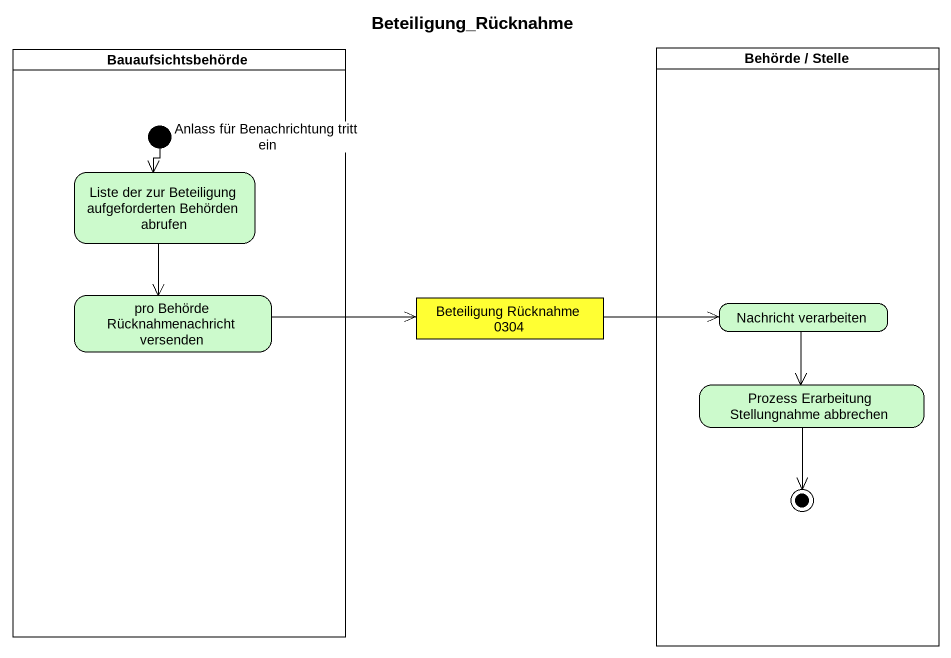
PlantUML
@startuml
title Beteiligung_Rücknahme
hide empty description
state Bauaufsichtsbehörde <<partition>> {
  state "Anlass für Benachrichtung tritt ein" as Anlass_für_Benachrichtung <<start>>
  state "Liste der zur Beteiligung aufgeforderten Behörden abrufen" as Liste_der_zur_Beteiligung #CCFACC
  state "pro Behörde Rücknahmenachricht versenden" as pro_Behörde #CCFACC
}
state "Behörde / Stelle" as Behörde_Stelle <<partition>> {
  state "Nachricht verarbeiten" as Nachricht_verarbeiten #CCFACC
  state "Prozess Erarbeitung Stellungnahme abbrechen" as Prozess_Erarbeitung #CCFACC
  Prozess_Erarbeitung --> [*]
}
state "Beteiligung Rücknahme 0304" as Beteiligung_Rücknahme_0304 <<object>> #FFFF33
Anlass_für_Benachrichtung --> Liste_der_zur_Beteiligung
Liste_der_zur_Beteiligung --> pro_Behörde
pro_Behörde -right-> Beteiligung_Rücknahme_0304
Beteiligung_Rücknahme_0304 -right-> Nachricht_verarbeiten
Nachricht_verarbeiten --> Prozess_Erarbeitung
@enduml
